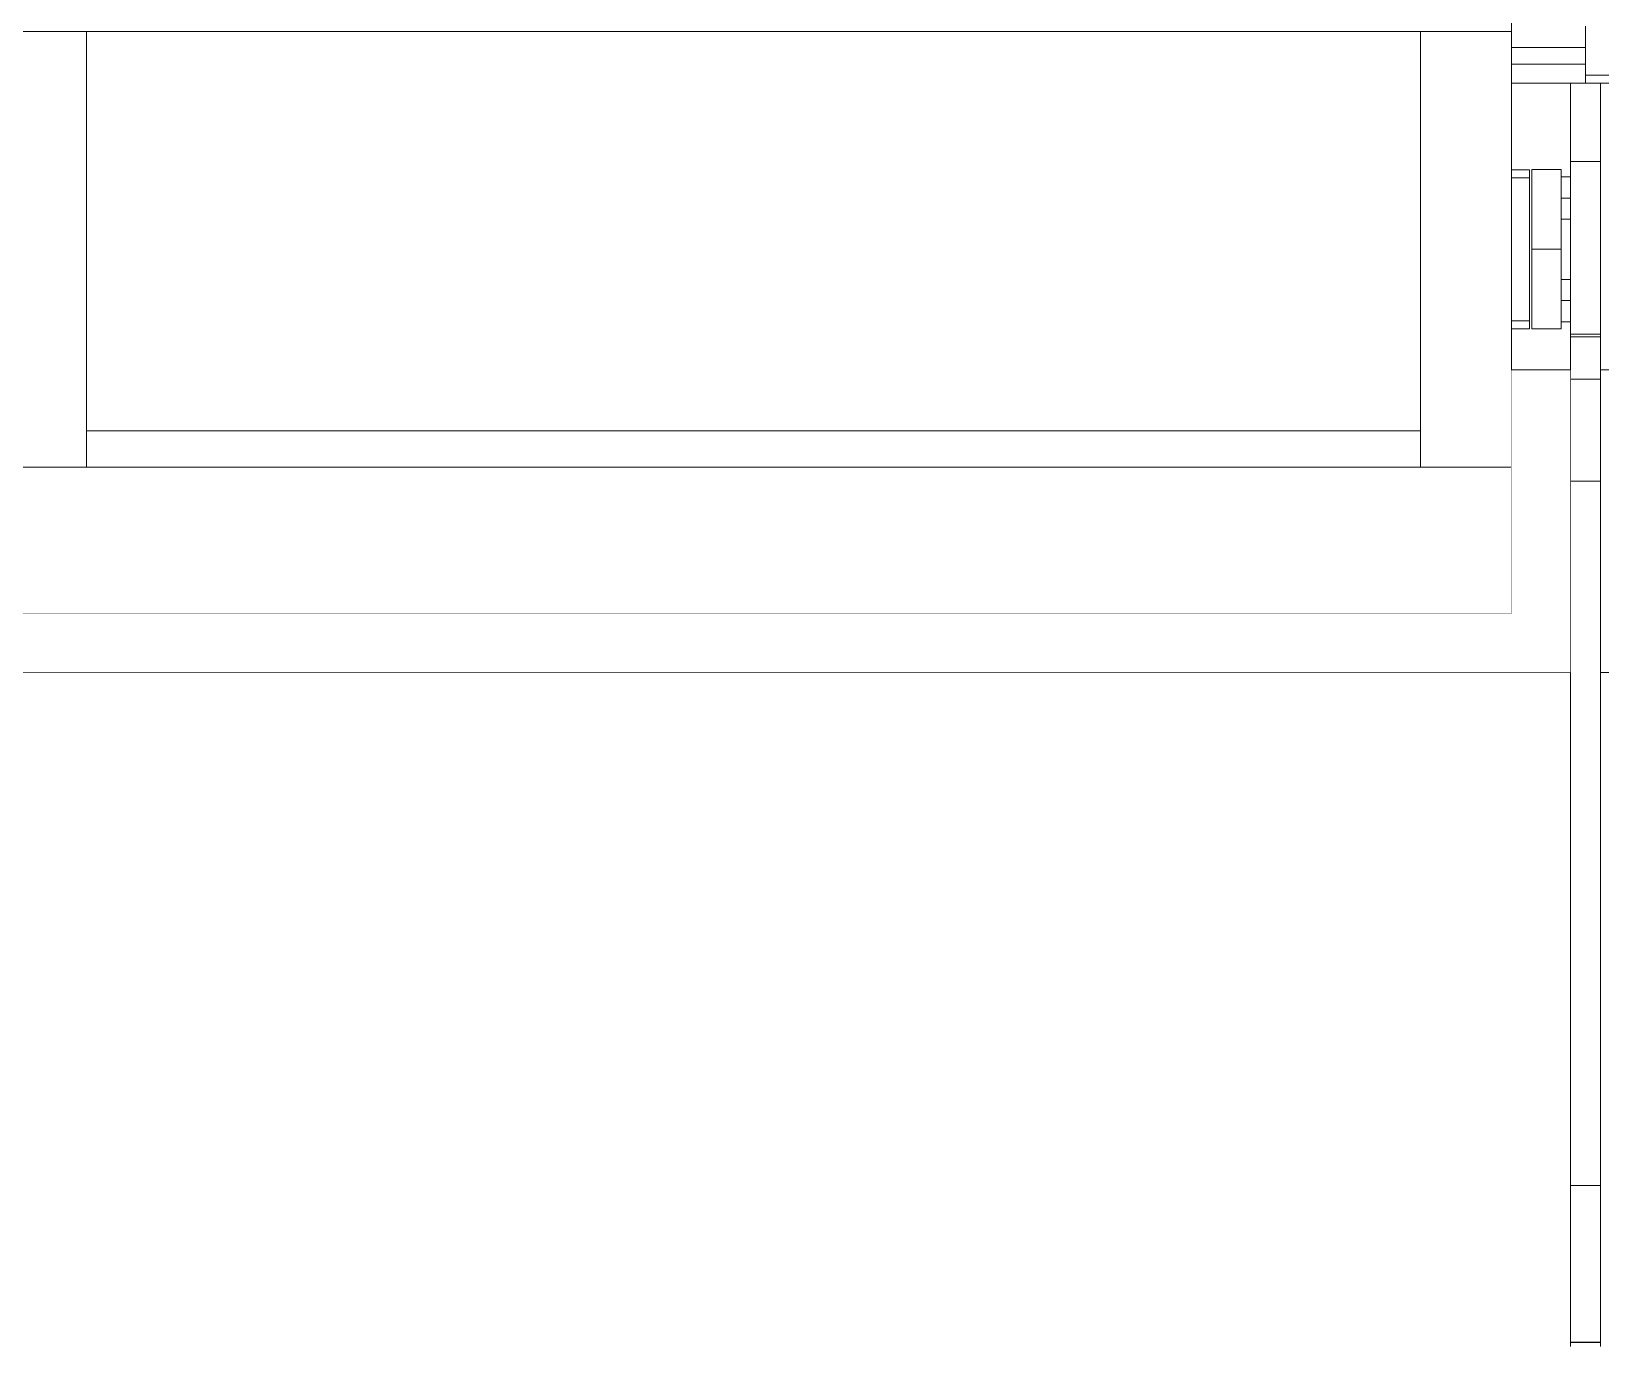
# Model space of a CAD drawing. Header units: millimetres. Extents: x -46169 to 237885, y -84465 to 18123.
# Drawn here: x 232527 to 233045, y -80937 to -80503 of the extents above; entities that cross this region are included whole.
import ezdxf

# ---------------------------------------------------------------- set-up
doc = ezdxf.new("R2010")
doc.units = ezdxf.units.MM
doc.header["$MEASUREMENT"] = 0
doc.linetypes.add('Wipeout_Contour', pattern=[1000, 0, -1000])
doc.layers.add('New_A-20-M_Floor_Slab', color=7, linetype='Continuous')
doc.layers.add('New_A-35-M_FFE_Fixed', color=7, linetype='Continuous')
for name, color, linetype, lineweight in [('New_A-20-M_Floor_Slab_Pen_No__87', 8, 'Continuous', 20), ('New_A-20-M_Floor_Slab_Pen_No__89', 8, 'Continuous', 20), ('New_A-35-M_FFE_Fixed_Pen_No__93', 8, 'Continuous', 13)]:
    doc.layers.add(name, color=color, linetype=linetype, lineweight=lineweight)

# ---------------------------------------------------------------- blocks, each defined once
blk = doc.blocks.new('Section Elem_266_4', base_point=(208268.76, -84332.61))
at = {"color": 254, "linetype": 'Wipeout_Contour', "lineweight": 0, "ltscale": 43042086.18620662}
blk.add_wipeout([(222238.62, -80784.11), (222303.32, -80784.11), (222303.32, -80953.11), (233391.17, -80953.11), (233391.17, -80952.86), (233326.46, -80952.86), (233326.46, -80783.86), (233391.17, -80783.86), (233391.17, -80715.11), (233320.44, -80715.11), (233320.44, -80952.36), (233285.44, -80952.36), (233285.44, -80942.36), (233310.44, -80942.36), (233310.44, -80715.11), (233045.44, -80715.11), (233045.44, -80952.36), (233010.44, -80952.36), (233010.44, -80942.36), (233035.44, -80942.36), (233035.44, -80715.11), (232495.44, -80715.11), (232495.44, -80942.36), (232520.94, -80942.36), (232520.94, -80952.36), (232459.94, -80952.36), (232459.94, -80942.36), (232485.44, -80942.36), (232485.44, -80715.11), (231945.44, -80715.11), (231945.44, -80942.36), (231970.44, -80942.36), (231970.44, -80952.36), (231909.94, -80952.36), (231909.94, -80942.36), (231935.44, -80942.36), (231935.44, -80715.11), (231395.44, -80715.11), (231395.44, -80942.36), (231420.44, -80942.36), (231420.44, -80952.36), (231359.94, -80952.36), (231359.94, -80942.36), (231385.44, -80942.36), (231385.44, -80715.11), (230845.44, -80715.11), (230845.44, -80942.36), (230870.44, -80942.36), (230870.44, -80952.36), (230809.94, -80952.36), (230809.94, -80942.36), (230835.44, -80942.36), (230835.44, -80715.11), (230295.44, -80715.11), (230295.44, -80942.36), (230320.44, -80942.36), (230320.44, -80952.36), (230259.94, -80952.36), (230259.94, -80942.36), (230285.44, -80942.36), (230285.44, -80715.11), (229745.44, -80715.11), (229745.44, -80942.36), (229770.44, -80942.36), (229770.44, -80952.36), (229710.44, -80952.36), (229710.44, -80942.36), (229735.44, -80942.36), (229735.44, -80715.11), (229195.44, -80715.11), (229195.44, -80942.36), (229220.94, -80942.36), (229220.94, -80952.36), (229159.94, -80952.36), (229159.94, -80942.36), (229185.44, -80942.36), (229185.44, -80715.11), (228645.44, -80715.11), (228645.44, -80942.36), (228670.44, -80942.36), (228670.44, -80952.36), (228610.44, -80952.36), (228610.44, -80942.36), (228635.44, -80942.36), (228635.44, -80715.11), (228095.44, -80715.11), (228095.44, -80942.36), (228120.94, -80942.36), (228120.94, -80952.36), (228059.94, -80952.36), (228059.94, -80942.36), (228085.44, -80942.36), (228085.44, -80715.11), (227545.44, -80715.11), (227545.44, -80942.36), (227570.44, -80942.36), (227570.44, -80952.36), (227510.44, -80952.36), (227510.44, -80942.36), (227535.44, -80942.36), (227535.44, -80715.11), (226995.44, -80715.11), (226995.44, -80942.36), (227020.94, -80942.36), (227020.94, -80952.36), (226959.94, -80952.36), (226959.94, -80942.36), (226985.44, -80942.36), (226985.44, -80715.11), (226445.44, -80715.11), (226445.44, -80942.36), (226470.44, -80942.36), (226470.44, -80952.36), (226409.94, -80952.36), (226409.94, -80942.36), (226435.44, -80942.36), (226435.44, -80715.11), (225895.44, -80715.11), (225895.44, -80942.36), (225920.44, -80942.36), (225920.44, -80952.36), (225860.44, -80952.36), (225860.44, -80942.36), (225885.44, -80942.36), (225885.44, -80715.11), (225345.44, -80715.11), (225345.44, -80942.36), (225370.94, -80942.36), (225370.94, -80952.36), (225309.94, -80952.36), (225309.94, -80942.36), (225335.44, -80942.36), (225335.44, -80715.11), (224795.44, -80715.11), (224795.44, -80942.36), (224820.44, -80942.36), (224820.44, -80952.36), (224760.44, -80952.36), (224760.44, -80942.36), (224785.44, -80942.36), (224785.44, -80715.11), (224245.44, -80715.11), (224245.44, -80942.36), (224270.94, -80942.36), (224270.94, -80952.36), (224209.94, -80952.36), (224209.94, -80942.36), (224235.44, -80942.36), (224235.44, -80715.11), (223695.44, -80715.11), (223695.44, -80942.36), (223720.44, -80942.36), (223720.44, -80952.36), (223660.44, -80952.36), (223660.44, -80942.36), (223685.44, -80942.36), (223685.44, -80715.11), (223145.44, -80715.11), (223145.44, -80942.36), (223170.94, -80942.36), (223170.94, -80952.36), (223109.94, -80952.36), (223109.94, -80942.36), (223135.44, -80942.36), (223135.44, -80715.11), (222595.44, -80715.11), (222595.44, -80942.36), (222620.44, -80942.36), (222620.44, -80952.36), (222585.44, -80952.36), (222585.44, -80715.11), (222320.44, -80715.11), (222320.44, -80942.36), (222345.44, -80942.36), (222345.44, -80952.36), (222310.44, -80952.36), (222310.44, -80715.11), (222238.62, -80715.11)], dxfattribs=at).dxf.layer = 'New_A-20-M_Floor_Slab'
at = {"layer": 'New_A-20-M_Floor_Slab_Pen_No__87', "linetype": 'Continuous'}
for p, q in [((233035.44, -80715.11), (232495.44, -80715.11)), ((233310.44, -80715.11), (233045.44, -80715.11))]:
    blk.add_line(p, q, dxfattribs=at)
blk = doc.blocks.new('Section Elem_269_4', base_point=(208268.76, -84332.61))
at = {"color": 254, "linetype": 'Wipeout_Contour', "lineweight": 0, "ltscale": 3945011.989994606}
blk.add_wipeout([(233015.94, -80615.11), (233035.44, -80615.11), (233035.44, -80599.29), (233032.44, -80599.29), (233032.44, -80601.65), (233022.75, -80601.65), (233022.75, -80549.01), (233032.44, -80549.01), (233032.44, -80551.38), (233035.44, -80551.38), (233035.44, -80520.4), (233015.94, -80520.4), (233015.94, -80549.04), (233021.94, -80549.04), (233021.94, -80601.62), (233015.94, -80601.62)], dxfattribs=at).dxf.layer = 'New_A-20-M_Floor_Slab'
at = {"color": 254, "linetype": 'Wipeout_Contour', "lineweight": 0, "ltscale": 1974143.666496075}
blk.add_wipeout([(233310.44, -80520.48), (233045.44, -80520.48), (233045.44, -80615.11), (233310.44, -80615.11), (233310.44, -80614.86), (233285.44, -80614.86), (233285.44, -80604.86), (233310.44, -80604.86)], dxfattribs=at).dxf.layer = 'New_A-20-M_Floor_Slab'
at = {"color": 254, "linetype": 'Wipeout_Contour', "lineweight": 0, "ltscale": 986283.521984}
blk.add_wipeout([(233035.44, -80565.38), (233032.44, -80565.38), (233032.44, -80585.29), (233035.44, -80585.29)], dxfattribs=at).dxf.layer = 'New_A-20-M_Floor_Slab'
blk = doc.blocks.new('Section Elem_273_4', base_point=(208268.76, -84332.61))
at = {"color": 254, "linetype": 'Wipeout_Contour', "lineweight": 0, "ltscale": 984378.459856}
blk.add_wipeout([(232514.94, -80503.33), (232514.94, -80647.33), (232544.94, -80647.33), (232544.94, -80503.33)], dxfattribs=at).dxf.layer = 'New_A-35-M_FFE_Fixed'
at = {"color": 254, "linetype": 'Wipeout_Contour', "lineweight": 0, "ltscale": 986239.830508}
blk.add_wipeout([(233035.44, -80525.7), (233045.44, -80525.7), (233045.44, -80520.48), (233035.44, -80520.48)], dxfattribs=at).dxf.layer = 'New_A-35-M_FFE_Fixed'
at = {"color": 254, "linetype": 'Wipeout_Contour', "lineweight": 0, "ltscale": 986194.540145}
blk.add_wipeout([(233015.94, -80551.72), (233021.94, -80551.72), (233021.94, -80549.56), (233015.94, -80549.56)], dxfattribs=at).dxf.layer = 'New_A-35-M_FFE_Fixed'
at = {"color": 254, "linetype": 'Wipeout_Contour', "lineweight": 0, "ltscale": 986260.848136}
blk.add_wipeout([(233021.94, -80601.11), (233015.94, -80601.11), (233015.94, -80601.62), (233021.94, -80601.62)], dxfattribs=at).dxf.layer = 'New_A-35-M_FFE_Fixed'
at = {"color": 254, "linetype": 'Wipeout_Contour', "lineweight": 0, "ltscale": 986356.543647}
blk.add_wipeout([(233035.44, -80611.52), (233035.44, -80613.26), (233045.44, -80613.26), (233045.44, -80611.52)], dxfattribs=at).dxf.layer = 'New_A-35-M_FFE_Fixed'
at = {"color": 254, "linetype": 'Wipeout_Contour', "lineweight": 0, "ltscale": 986363.167003}
blk.add_wipeout([(233035.44, -80618.27), (233045.44, -80618.27), (233045.44, -80616.64), (233035.44, -80616.64)], dxfattribs=at).dxf.layer = 'New_A-35-M_FFE_Fixed'
at = {"color": 254, "linetype": 'Wipeout_Contour', "lineweight": 0, "ltscale": 986397.076843}
blk.add_wipeout([(233035.44, -80646.23), (233045.44, -80646.23), (233045.44, -80640.54), (233035.44, -80640.54)], dxfattribs=at).dxf.layer = 'New_A-35-M_FFE_Fixed'
at = {"color": 254, "linetype": 'Wipeout_Contour', "lineweight": 0, "ltscale": 986560.706197}
blk.add_wipeout([(233045.44, -80884.65), (233045.44, -80651.97), (233035.44, -80651.97), (233035.44, -80884.65)], dxfattribs=at).dxf.layer = 'New_A-35-M_FFE_Fixed'
at = {"color": 254, "linetype": 'Wipeout_Contour', "lineweight": 0, "ltscale": 986733.264126}
blk.add_wipeout([(233045.44, -80904.95), (233045.44, -80895.1), (233035.44, -80895.1), (233035.44, -80904.95)], dxfattribs=at).dxf.layer = 'New_A-35-M_FFE_Fixed'
at = {"color": 254, "linetype": 'Wipeout_Contour', "lineweight": 0, "ltscale": 986781.736186}
blk.add_wipeout([(233035.44, -80937.2), (233045.44, -80937.2), (233045.44, -80936.74), (233035.44, -80936.74)], dxfattribs=at).dxf.layer = 'New_A-35-M_FFE_Fixed'
at = {"color": 254, "linetype": 'Wipeout_Contour', "lineweight": 0, "ltscale": 1477659.826961635}
blk.add_wipeout([(233015.94, -80346.96), (232514.94, -80346.96), (232514.94, -80503.33), (232544.94, -80503.33), (232985.94, -80503.33), (233015.94, -80503.33)], dxfattribs=at).dxf.layer = 'New_A-35-M_FFE_Fixed'
at = {"color": 254, "linetype": 'Wipeout_Contour', "lineweight": 0, "ltscale": 986226.91555}
blk.add_wipeout([(233040.44, -80520.4), (233035.44, -80520.4), (233035.44, -80520.48), (233040.44, -80520.48)], dxfattribs=at).dxf.layer = 'New_A-35-M_FFE_Fixed'
at = {"color": 254, "linetype": 'Wipeout_Contour', "lineweight": 0, "ltscale": 986246.45958}
blk.add_wipeout([(233035.44, -80525.7), (233035.44, -80530.63), (233045.44, -80530.63), (233045.44, -80525.7)], dxfattribs=at).dxf.layer = 'New_A-35-M_FFE_Fixed'
at = {"color": 254, "linetype": 'Wipeout_Contour', "lineweight": 0, "ltscale": 986192.792831}
blk.add_wipeout([(233015.94, -80549.56), (233021.94, -80549.56), (233021.94, -80549.04), (233015.94, -80549.04)], dxfattribs=at).dxf.layer = 'New_A-35-M_FFE_Fixed'
at = {"color": 254, "linetype": 'Wipeout_Contour', "lineweight": 0, "ltscale": 986259.099857}
blk.add_wipeout([(233021.94, -80598.94), (233015.94, -80598.94), (233015.94, -80601.11), (233021.94, -80601.11)], dxfattribs=at).dxf.layer = 'New_A-35-M_FFE_Fixed'
at = {"color": 254, "linetype": 'Wipeout_Contour', "lineweight": 0, "ltscale": 986354.248397}
blk.add_wipeout([(233045.44, -80611.52), (233045.44, -80609.75), (233035.44, -80609.75), (233035.44, -80611.52)], dxfattribs=at).dxf.layer = 'New_A-35-M_FFE_Fixed'
at = {"color": 254, "linetype": 'Wipeout_Contour', "lineweight": 0, "ltscale": 986361.002978}
blk.add_wipeout([(233035.44, -80616.64), (233045.44, -80616.64), (233045.44, -80614.96), (233035.44, -80614.96)], dxfattribs=at).dxf.layer = 'New_A-35-M_FFE_Fixed'
at = {"color": 254, "linetype": 'Wipeout_Contour', "lineweight": 0, "ltscale": 986367.915803}
blk.add_wipeout([(233045.44, -80622.37), (233045.44, -80619.81), (233035.44, -80619.81), (233035.44, -80622.37)], dxfattribs=at).dxf.layer = 'New_A-35-M_FFE_Fixed'
at = {"color": 254, "linetype": 'Wipeout_Contour', "lineweight": 0, "ltscale": 986389.813285}
blk.add_wipeout([(233035.44, -80640.54), (233045.44, -80640.54), (233045.44, -80635.12), (233035.44, -80635.12)], dxfattribs=at).dxf.layer = 'New_A-35-M_FFE_Fixed'
at = {"color": 254, "linetype": 'Wipeout_Contour', "lineweight": 0, "ltscale": 1478075.706794569}
blk.add_wipeout([(233015.94, -80647.33), (232985.94, -80647.33), (232544.94, -80647.33), (232514.94, -80647.33), (232514.94, -80695.83), (233015.94, -80695.83)], dxfattribs=at).dxf.layer = 'New_A-35-M_FFE_Fixed'
at = {"color": 254, "linetype": 'Wipeout_Contour', "lineweight": 0, "ltscale": 986404.554333}
blk.add_wipeout([(233035.44, -80651.97), (233045.44, -80651.97), (233045.44, -80646.23), (233035.44, -80646.23)], dxfattribs=at).dxf.layer = 'New_A-35-M_FFE_Fixed'
at = {"color": 254, "linetype": 'Wipeout_Contour', "lineweight": 0, "ltscale": 986719.951713}
blk.add_wipeout([(233035.44, -80884.65), (233035.44, -80895.1), (233045.44, -80895.1), (233045.44, -80884.65)], dxfattribs=at).dxf.layer = 'New_A-35-M_FFE_Fixed'
at = {"color": 254, "linetype": 'Wipeout_Contour', "lineweight": 0, "ltscale": 986745.58562}
blk.add_wipeout([(233035.44, -80913.88), (233045.44, -80913.88), (233045.44, -80904.95), (233035.44, -80904.95)], dxfattribs=at).dxf.layer = 'New_A-35-M_FFE_Fixed'
at = {"color": 254, "linetype": 'Wipeout_Contour', "lineweight": 0, "ltscale": 986781.246305}
blk.add_wipeout([(233035.44, -80936.74), (233045.44, -80936.74), (233045.44, -80936.45), (233035.44, -80936.45)], dxfattribs=at).dxf.layer = 'New_A-35-M_FFE_Fixed'
at = {"layer": 'New_A-35-M_FFE_Fixed_Pen_No__93', "linetype": 'Continuous'}
for p, q in [((233035.44, -80646.23), (233035.44, -80640.54)), ((233045.44, -80646.23), (233045.44, -80640.54)), ((233035.44, -80651.97), (233035.44, -80646.23)), ((233045.44, -80651.97), (233045.44, -80646.23)), ((233035.44, -80884.65), (233035.44, -80651.97)), ((233035.44, -80651.97), (233045.44, -80651.97)), ((233045.44, -80884.65), (233045.44, -80651.97)), ((232514.94, -80695.83), (233015.94, -80695.83)), ((233035.44, -80884.65), (233045.44, -80884.65)), ((233035.44, -80895.1), (233035.44, -80884.65)), ((233045.44, -80895.1), (233045.44, -80884.65)), ((233035.44, -80904.95), (233035.44, -80895.1)), ((233045.44, -80904.95), (233045.44, -80895.1))]:
    blk.add_line(p, q, dxfattribs=at)
at = {"color": 254, "linetype": 'Wipeout_Contour', "lineweight": 0, "ltscale": 986252.594885}
blk.add_wipeout([(233035.44, -80535.1), (233045.44, -80535.1), (233045.44, -80530.63), (233035.44, -80530.63)], dxfattribs=at).dxf.layer = 'New_A-35-M_FFE_Fixed'
at = {"color": 254, "linetype": 'Wipeout_Contour', "lineweight": 0, "ltscale": 986226.819671}
blk.add_wipeout([(233021.94, -80551.72), (233015.94, -80551.72), (233015.94, -80598.94), (233021.94, -80598.94)], dxfattribs=at).dxf.layer = 'New_A-35-M_FFE_Fixed'
at = {"color": 254, "linetype": 'Wipeout_Contour', "lineweight": 0, "ltscale": 986349.526869}
blk.add_wipeout([(233045.44, -80606.1), (233035.44, -80606.1), (233035.44, -80607.94), (233045.44, -80607.94)], dxfattribs=at).dxf.layer = 'New_A-35-M_FFE_Fixed'
at = {"color": 254, "linetype": 'Wipeout_Contour', "lineweight": 0, "ltscale": 986358.795183}
blk.add_wipeout([(233045.44, -80613.26), (233035.44, -80613.26), (233035.44, -80614.96), (233045.44, -80614.96)], dxfattribs=at).dxf.layer = 'New_A-35-M_FFE_Fixed'
at = {"color": 254, "linetype": 'Wipeout_Contour', "lineweight": 0, "ltscale": 986365.239577}
blk.add_wipeout([(233045.44, -80619.81), (233045.44, -80618.27), (233035.44, -80618.27), (233035.44, -80619.81)], dxfattribs=at).dxf.layer = 'New_A-35-M_FFE_Fixed'
at = {"color": 254, "linetype": 'Wipeout_Contour', "lineweight": 0, "ltscale": 986383.030502}
blk.add_wipeout([(233045.44, -80635.12), (233045.44, -80630.17), (233035.44, -80630.17), (233035.44, -80635.12)], dxfattribs=at).dxf.layer = 'New_A-35-M_FFE_Fixed'
at = {"color": 254, "linetype": 'Wipeout_Contour', "lineweight": 0, "ltscale": 985354.981777}
blk.add_wipeout([(232985.94, -80647.33), (232985.94, -80635.33), (232544.94, -80635.33), (232544.94, -80647.33)], dxfattribs=at).dxf.layer = 'New_A-35-M_FFE_Fixed'
at = {"color": 254, "linetype": 'Wipeout_Contour', "lineweight": 0, "ltscale": 986756.522039}
blk.add_wipeout([(233035.44, -80921.62), (233045.44, -80921.62), (233045.44, -80913.88), (233035.44, -80913.88)], dxfattribs=at).dxf.layer = 'New_A-35-M_FFE_Fixed'
at = {"color": 254, "linetype": 'Wipeout_Contour', "lineweight": 0, "ltscale": 986780.304406}
blk.add_wipeout([(233035.44, -80936.36), (233045.44, -80936.36), (233045.44, -80935.4), (233035.44, -80935.4)], dxfattribs=at).dxf.layer = 'New_A-35-M_FFE_Fixed'
at = {"layer": 'New_A-35-M_FFE_Fixed_Pen_No__93', "linetype": 'Continuous'}
for p, q in [((233035.44, -80530.63), (233035.44, -80525.7)), ((233045.44, -80530.63), (233045.44, -80525.7)), ((233035.44, -80614.96), (233035.44, -80613.26)), ((233045.44, -80614.96), (233045.44, -80613.26)), ((233035.44, -80616.64), (233035.44, -80614.96)), ((233035.44, -80618.27), (233035.44, -80616.64)), ((233035.44, -80618.27), (233045.44, -80618.27)), ((233045.44, -80616.64), (233045.44, -80614.96)), ((233045.44, -80618.27), (233045.44, -80616.64)), ((233035.44, -80640.54), (233035.44, -80635.12)), ((233045.44, -80640.54), (233045.44, -80635.12)), ((232544.94, -80647.33), (232514.94, -80647.33)), ((233035.44, -80913.88), (233035.44, -80904.95)), ((233045.44, -80913.88), (233045.44, -80904.95))]:
    blk.add_line(p, q, dxfattribs=at)
at = {"color": 254, "linetype": 'Wipeout_Contour', "lineweight": 0, "ltscale": 985260.771226}
blk.add_wipeout([(232985.94, -80635.33), (232985.94, -80503.33), (232544.94, -80503.33), (232544.94, -80635.33)], dxfattribs=at).dxf.layer = 'New_A-35-M_FFE_Fixed'
at = {"color": 254, "linetype": 'Wipeout_Contour', "lineweight": 0, "ltscale": 986258.040251}
blk.add_wipeout([(233035.44, -80535.1), (233035.44, -80538.96), (233045.44, -80538.96), (233045.44, -80535.1)], dxfattribs=at).dxf.layer = 'New_A-35-M_FFE_Fixed'
at = {"color": 254, "linetype": 'Wipeout_Contour', "lineweight": 0, "ltscale": 986226.45065}
blk.add_wipeout([(233022.75, -80551.02), (233032.44, -80551.02), (233032.44, -80549.01), (233022.75, -80549.01)], dxfattribs=at).dxf.layer = 'New_A-35-M_FFE_Fixed'
at = {"color": 254, "linetype": 'Wipeout_Contour', "lineweight": 0, "ltscale": 986252.958161}
blk.add_wipeout([(233032.44, -80565.26), (233022.75, -80565.26), (233022.75, -80575.33), (233032.44, -80575.33)], dxfattribs=at).dxf.layer = 'New_A-35-M_FFE_Fixed'
at = {"color": 254, "linetype": 'Wipeout_Contour', "lineweight": 0, "ltscale": 986292.640132}
blk.add_wipeout([(233032.44, -80599.65), (233022.75, -80599.65), (233022.75, -80601.65), (233032.44, -80601.65)], dxfattribs=at).dxf.layer = 'New_A-35-M_FFE_Fixed'
at = {"color": 254, "linetype": 'Wipeout_Contour', "lineweight": 0, "ltscale": 986345.281647}
blk.add_wipeout([(233035.44, -80604.23), (233045.44, -80604.23), (233045.44, -80603.32), (233035.44, -80603.32)], dxfattribs=at).dxf.layer = 'New_A-35-M_FFE_Fixed'
at = {"color": 254, "linetype": 'Wipeout_Contour', "lineweight": 0, "ltscale": 986351.909462}
blk.add_wipeout([(233045.44, -80609.75), (233045.44, -80607.94), (233035.44, -80607.94), (233035.44, -80609.75)], dxfattribs=at).dxf.layer = 'New_A-35-M_FFE_Fixed'
at = {"color": 254, "linetype": 'Wipeout_Contour', "lineweight": 0, "ltscale": 986376.977632}
blk.add_wipeout([(233035.44, -80630.17), (233045.44, -80630.17), (233045.44, -80625.86), (233035.44, -80625.86)], dxfattribs=at).dxf.layer = 'New_A-35-M_FFE_Fixed'
at = {"color": 254, "linetype": 'Wipeout_Contour', "lineweight": 0, "ltscale": 986765.723437}
blk.add_wipeout([(233035.44, -80927.91), (233045.44, -80927.91), (233045.44, -80921.62), (233035.44, -80921.62)], dxfattribs=at).dxf.layer = 'New_A-35-M_FFE_Fixed'
at = {"color": 254, "linetype": 'Wipeout_Contour', "lineweight": 0, "ltscale": 986780.996566}
blk.add_wipeout([(233035.44, -80936.45), (233045.44, -80936.45), (233045.44, -80936.36), (233035.44, -80936.36)], dxfattribs=at).dxf.layer = 'New_A-35-M_FFE_Fixed'
at = {"layer": 'New_A-35-M_FFE_Fixed_Pen_No__93', "linetype": 'Continuous'}
for p, q in [((232544.94, -80503.33), (232514.94, -80503.33)), ((232544.94, -80647.33), (232544.94, -80503.33)), ((233035.44, -80535.1), (233035.44, -80530.63)), ((233045.44, -80535.1), (233045.44, -80530.63)), ((233035.44, -80611.52), (233035.44, -80609.75)), ((233035.44, -80613.26), (233035.44, -80611.52)), ((233045.44, -80611.52), (233045.44, -80609.75)), ((233045.44, -80613.26), (233045.44, -80611.52)), ((233035.44, -80635.12), (233035.44, -80630.17)), ((233045.44, -80635.12), (233045.44, -80630.17)), ((233035.44, -80921.62), (233035.44, -80913.88)), ((233045.44, -80921.62), (233045.44, -80913.88))]:
    blk.add_line(p, q, dxfattribs=at)
at = {"color": 254, "linetype": 'Wipeout_Contour', "lineweight": 0, "ltscale": 986158.807139}
blk.add_wipeout([(233015.94, -80503.33), (232985.94, -80503.33), (232985.94, -80647.33), (233015.94, -80647.33)], dxfattribs=at).dxf.layer = 'New_A-35-M_FFE_Fixed'
at = {"color": 254, "linetype": 'Wipeout_Contour', "lineweight": 0, "ltscale": 986262.621539}
blk.add_wipeout([(233045.44, -80538.96), (233035.44, -80538.96), (233035.44, -80542.11), (233045.44, -80542.11)], dxfattribs=at).dxf.layer = 'New_A-35-M_FFE_Fixed'
at = {"color": 254, "linetype": 'Wipeout_Contour', "lineweight": 0, "ltscale": 986231.487773}
blk.add_wipeout([(233032.44, -80551.02), (233022.75, -80551.02), (233022.75, -80556.72), (233032.44, -80556.72)], dxfattribs=at).dxf.layer = 'New_A-35-M_FFE_Fixed'
at = {"color": 254, "linetype": 'Wipeout_Contour', "lineweight": 0, "ltscale": 986287.600506}
blk.add_wipeout([(233032.44, -80593.94), (233022.75, -80593.94), (233022.75, -80599.65), (233032.44, -80599.65)], dxfattribs=at).dxf.layer = 'New_A-35-M_FFE_Fixed'
at = {"color": 254, "linetype": 'Wipeout_Contour', "lineweight": 0, "ltscale": 986341.771378}
blk.add_wipeout([(233035.44, -80598.86), (233035.44, -80603.32), (233045.44, -80603.32), (233045.44, -80598.86)], dxfattribs=at).dxf.layer = 'New_A-35-M_FFE_Fixed'
at = {"color": 254, "linetype": 'Wipeout_Contour', "lineweight": 0, "ltscale": 986371.876967}
blk.add_wipeout([(233045.44, -80625.86), (233045.44, -80622.37), (233035.44, -80622.37), (233035.44, -80625.86)], dxfattribs=at).dxf.layer = 'New_A-35-M_FFE_Fixed'
at = {"color": 254, "linetype": 'Wipeout_Contour', "lineweight": 0, "ltscale": 986772.895309}
blk.add_wipeout([(233035.44, -80927.91), (233035.44, -80932.55), (233045.44, -80932.55), (233045.44, -80927.91)], dxfattribs=at).dxf.layer = 'New_A-35-M_FFE_Fixed'
at = {"layer": 'New_A-35-M_FFE_Fixed_Pen_No__93', "linetype": 'Continuous'}
for p, q in [((232544.94, -80503.33), (232985.94, -80503.33)), ((232985.94, -80647.33), (232985.94, -80503.33)), ((233035.44, -80538.96), (233035.44, -80535.1)), ((233045.44, -80538.96), (233045.44, -80535.1)), ((233015.94, -80549.04), (233021.94, -80549.04)), ((233021.94, -80549.56), (233021.94, -80549.04)), ((233021.94, -80551.72), (233021.94, -80549.56)), ((233022.75, -80551.02), (233022.75, -80549.01)), ((233015.94, -80551.72), (233021.94, -80551.72)), ((233015.94, -80598.94), (233021.94, -80598.94)), ((233015.94, -80601.62), (233021.94, -80601.62)), ((233021.94, -80601.11), (233021.94, -80598.94)), ((233021.94, -80601.62), (233021.94, -80601.11)), ((233022.75, -80601.65), (233022.75, -80599.65)), ((233035.44, -80619.81), (233035.44, -80618.27)), ((233045.44, -80619.81), (233045.44, -80618.27)), ((233035.44, -80622.37), (233035.44, -80619.81)), ((233035.44, -80625.86), (233035.44, -80622.37)), ((233045.44, -80622.37), (233045.44, -80619.81)), ((233045.44, -80625.86), (233045.44, -80622.37)), ((233035.44, -80630.17), (233035.44, -80625.86)), ((233045.44, -80630.17), (233045.44, -80625.86)), ((232544.94, -80635.33), (232985.94, -80635.33)), ((232544.94, -80647.33), (232985.94, -80647.33)), ((232985.94, -80647.33), (233015.94, -80647.33)), ((233015.94, -80695.83), (233015.94, -80647.33)), ((233035.44, -80927.91), (233035.44, -80921.62)), ((233045.44, -80927.91), (233045.44, -80921.62))]:
    blk.add_line(p, q, dxfattribs=at)
at = {"color": 254, "linetype": 'Wipeout_Contour', "lineweight": 0, "ltscale": 986185.939151}
blk.add_wipeout([(233040.44, -80514.18), (233015.94, -80514.18), (233015.94, -80520.4), (233040.44, -80520.4)], dxfattribs=at).dxf.layer = 'New_A-35-M_FFE_Fixed'
at = {"color": 254, "linetype": 'Wipeout_Contour', "lineweight": 0, "ltscale": 986266.192224}
blk.add_wipeout([(233035.44, -80542.11), (233035.44, -80544.43), (233045.44, -80544.43), (233045.44, -80542.11)], dxfattribs=at).dxf.layer = 'New_A-35-M_FFE_Fixed'
at = {"color": 254, "linetype": 'Wipeout_Contour', "lineweight": 0, "ltscale": 986240.795703}
blk.add_wipeout([(233022.75, -80556.72), (233022.75, -80565.26), (233032.44, -80565.26), (233032.44, -80556.72)], dxfattribs=at).dxf.layer = 'New_A-35-M_FFE_Fixed'
at = {"color": 254, "linetype": 'Wipeout_Contour', "lineweight": 0, "ltscale": 986278.289032}
blk.add_wipeout([(233022.75, -80585.4), (233022.75, -80593.94), (233032.44, -80593.94), (233032.44, -80585.4)], dxfattribs=at).dxf.layer = 'New_A-35-M_FFE_Fixed'
at = {"color": 254, "linetype": 'Wipeout_Contour', "lineweight": 0, "ltscale": 986333.972907}
blk.add_wipeout([(233035.44, -80591.39), (233035.44, -80598.86), (233045.44, -80598.86), (233045.44, -80591.39)], dxfattribs=at).dxf.layer = 'New_A-35-M_FFE_Fixed'
at = {"color": 254, "linetype": 'Wipeout_Contour', "lineweight": 0, "ltscale": 986347.100649}
blk.add_wipeout([(233045.44, -80604.23), (233035.44, -80604.23), (233035.44, -80606.1), (233045.44, -80606.1)], dxfattribs=at).dxf.layer = 'New_A-35-M_FFE_Fixed'
at = {"color": 254, "linetype": 'Wipeout_Contour', "lineweight": 0, "ltscale": 986777.808063}
blk.add_wipeout([(233035.44, -80932.55), (233035.44, -80935.4), (233045.44, -80935.4), (233045.44, -80932.55)], dxfattribs=at).dxf.layer = 'New_A-35-M_FFE_Fixed'
at = {"layer": 'New_A-35-M_FFE_Fixed_Pen_No__93', "linetype": 'Continuous'}
for p, q in [((233035.44, -80520.48), (233035.44, -80520.4)), ((233035.44, -80525.7), (233035.44, -80520.48)), ((233022.75, -80556.72), (233022.75, -80551.02)), ((233022.75, -80565.26), (233022.75, -80556.72)), ((233022.75, -80599.65), (233022.75, -80593.94)), ((233035.44, -80604.23), (233035.44, -80603.32)), ((233035.44, -80603.32), (233045.44, -80603.32)), ((233045.44, -80603.32), (233045.44, -80598.86)), ((233045.44, -80604.23), (233045.44, -80603.32)), ((233035.44, -80604.23), (233045.44, -80604.23)), ((233035.44, -80606.1), (233035.44, -80604.23)), ((233035.44, -80607.94), (233035.44, -80606.1)), ((233035.44, -80609.75), (233035.44, -80607.94)), ((233045.44, -80606.1), (233045.44, -80604.23)), ((233045.44, -80607.94), (233045.44, -80606.1)), ((233045.44, -80609.75), (233045.44, -80607.94)), ((233035.44, -80932.55), (233035.44, -80927.91)), ((233045.44, -80932.55), (233045.44, -80927.91)), ((233035.44, -80935.4), (233035.44, -80932.55)), ((233035.44, -80936.36), (233035.44, -80935.4)), ((233045.44, -80935.4), (233045.44, -80932.55)), ((233045.44, -80936.36), (233045.44, -80935.4)), ((233035.44, -80936.45), (233035.44, -80936.36)), ((233035.44, -80936.36), (233045.44, -80936.36)), ((233035.44, -80936.74), (233035.44, -80936.45)), ((233035.44, -80937.2), (233035.44, -80936.74)), ((233035.44, -80937.82), (233035.44, -80937.2)), ((233045.44, -80936.45), (233045.44, -80936.36)), ((233045.44, -80936.74), (233045.44, -80936.45)), ((233045.44, -80937.2), (233045.44, -80936.74)), ((233045.44, -80937.82), (233045.44, -80937.2))]:
    blk.add_line(p, q, dxfattribs=at)
at = {"color": 254, "linetype": 'Wipeout_Contour', "lineweight": 0, "ltscale": 986181.726982}
blk.add_wipeout([(233015.94, -80514.18), (233040.44, -80514.18), (233040.44, -80513.95), (233015.94, -80513.95)], dxfattribs=at).dxf.layer = 'New_A-35-M_FFE_Fixed'
at = {"color": 254, "linetype": 'Wipeout_Contour', "lineweight": 0, "ltscale": 986763.960282}
blk.add_wipeout([(233040.44, -80517.74), (233040.44, -80520.48), (233320.44, -80520.48), (233320.44, -80517.74)], dxfattribs=at).dxf.layer = 'New_A-35-M_FFE_Fixed'
at = {"color": 254, "linetype": 'Wipeout_Contour', "lineweight": 0, "ltscale": 986268.638093}
blk.add_wipeout([(233035.44, -80545.85), (233045.44, -80545.85), (233045.44, -80544.43), (233035.44, -80544.43)], dxfattribs=at).dxf.layer = 'New_A-35-M_FFE_Fixed'
at = {"color": 254, "linetype": 'Wipeout_Contour', "lineweight": 0, "ltscale": 986266.124067}
blk.add_wipeout([(233032.44, -80575.33), (233022.75, -80575.33), (233022.75, -80585.4), (233032.44, -80585.4)], dxfattribs=at).dxf.layer = 'New_A-35-M_FFE_Fixed'
at = {"color": 254, "linetype": 'Wipeout_Contour', "lineweight": 0, "ltscale": 986314.490437}
blk.add_wipeout([(233032.44, -80598.75), (233032.44, -80599.29), (233035.44, -80599.29), (233035.44, -80598.75)], dxfattribs=at).dxf.layer = 'New_A-35-M_FFE_Fixed'
at = {"layer": 'New_A-35-M_FFE_Fixed_Pen_No__93', "linetype": 'Continuous'}
for p, q in [((233015.94, -80520.4), (233040.44, -80520.4)), ((233040.44, -80520.48), (233040.44, -80520.4)), ((233035.44, -80520.48), (233045.44, -80520.48)), ((233045.44, -80525.7), (233045.44, -80520.48)), ((233045.44, -80520.48), (233320.44, -80520.48)), ((233035.44, -80542.11), (233035.44, -80538.96)), ((233045.44, -80542.11), (233045.44, -80538.96)), ((233021.94, -80598.94), (233021.94, -80551.72)), ((233022.75, -80575.33), (233022.75, -80565.26)), ((233022.75, -80575.33), (233032.44, -80575.33)), ((233022.75, -80585.4), (233022.75, -80575.33)), ((233022.75, -80593.94), (233022.75, -80585.4)), ((233022.75, -80601.65), (233032.44, -80601.65))]:
    blk.add_line(p, q, dxfattribs=at)
at = {"color": 254, "linetype": 'Wipeout_Contour', "lineweight": 0, "ltscale": 986177.715172}
blk.add_wipeout([(233015.94, -80511.45), (233040.44, -80511.45), (233040.44, -80510.54), (233015.94, -80510.54)], dxfattribs=at).dxf.layer = 'New_A-35-M_FFE_Fixed'
at = {"color": 254, "linetype": 'Wipeout_Contour', "lineweight": 0, "ltscale": 986269.880905}
blk.add_wipeout([(233035.44, -80545.85), (233035.44, -80546.33), (233045.44, -80546.33), (233045.44, -80545.85)], dxfattribs=at).dxf.layer = 'New_A-35-M_FFE_Fixed'
at = {"color": 254, "linetype": 'Wipeout_Contour', "lineweight": 0, "ltscale": 1232700.780074326}
blk.add_wipeout([(233015.94, -80508.61), (233040.44, -80508.61), (233040.44, -80501.63), (233015.94, -80501.63), (233015.94, -80503.33)], dxfattribs=at).dxf.layer = 'New_A-35-M_FFE_Fixed'
at = {"color": 254, "linetype": 'Wipeout_Contour', "lineweight": 0, "ltscale": 986180.679602}
blk.add_wipeout([(233015.94, -80513.55), (233040.44, -80513.55), (233040.44, -80512.98), (233015.94, -80512.98)], dxfattribs=at).dxf.layer = 'New_A-35-M_FFE_Fixed'
at = {"color": 254, "linetype": 'Wipeout_Contour', "lineweight": 0, "ltscale": 986276.099587}
blk.add_wipeout([(233035.44, -80553.51), (233045.44, -80553.51), (233045.44, -80548.19), (233035.44, -80548.19)], dxfattribs=at).dxf.layer = 'New_A-35-M_FFE_Fixed'
at = {"layer": 'New_A-35-M_FFE_Fixed_Pen_No__93', "linetype": 'Continuous'}
for p, q in [((233015.94, -80503.33), (233015.94, -80346.96)), ((232985.94, -80503.33), (233015.94, -80503.33))]:
    blk.add_line(p, q, dxfattribs=at)
at = {"color": 254, "linetype": 'Wipeout_Contour', "lineweight": 0, "ltscale": 986179.846078}
blk.add_wipeout([(233015.94, -80512.98), (233040.44, -80512.98), (233040.44, -80512.27), (233015.94, -80512.27)], dxfattribs=at).dxf.layer = 'New_A-35-M_FFE_Fixed'
at = {"color": 254, "linetype": 'Wipeout_Contour', "lineweight": 0, "ltscale": 986271.406184}
blk.add_wipeout([(233035.44, -80548.19), (233045.44, -80548.19), (233045.44, -80546.33), (233035.44, -80546.33)], dxfattribs=at).dxf.layer = 'New_A-35-M_FFE_Fixed'
at = {"color": 254, "linetype": 'Wipeout_Contour', "lineweight": 0, "ltscale": 986284.886381}
blk.add_wipeout([(233035.44, -80553.51), (233035.44, -80561.63), (233045.44, -80561.63), (233045.44, -80553.51)], dxfattribs=at).dxf.layer = 'New_A-35-M_FFE_Fixed'
at = {"layer": 'New_A-35-M_FFE_Fixed_Pen_No__93', "linetype": 'Continuous'}
for p, q in [((233035.44, -80544.43), (233035.44, -80542.11)), ((233035.44, -80545.85), (233035.44, -80544.43)), ((233035.44, -80546.33), (233035.44, -80545.85)), ((233035.44, -80548.19), (233035.44, -80546.33)), ((233035.44, -80546.33), (233045.44, -80546.33)), ((233045.44, -80544.43), (233045.44, -80542.11)), ((233045.44, -80545.85), (233045.44, -80544.43)), ((233045.44, -80546.33), (233045.44, -80545.85)), ((233045.44, -80548.19), (233045.44, -80546.33)), ((233045.44, -80553.51), (233045.44, -80548.19))]:
    blk.add_line(p, q, dxfattribs=at)
at = {"color": 254, "linetype": 'Wipeout_Contour', "lineweight": 0, "ltscale": 986178.845374}
blk.add_wipeout([(233015.94, -80512.27), (233040.44, -80512.27), (233040.44, -80511.45), (233015.94, -80511.45)], dxfattribs=at).dxf.layer = 'New_A-35-M_FFE_Fixed'
at = {"color": 254, "linetype": 'Wipeout_Contour', "lineweight": 0, "ltscale": 986252.560331}
blk.add_wipeout([(233032.44, -80551.38), (233032.44, -80551.91), (233035.44, -80551.91), (233035.44, -80551.38)], dxfattribs=at).dxf.layer = 'New_A-35-M_FFE_Fixed'
at = {"color": 254, "linetype": 'Wipeout_Contour', "lineweight": 0, "ltscale": 986296.643079}
blk.add_wipeout([(233035.44, -80571.51), (233045.44, -80571.51), (233045.44, -80561.63), (233035.44, -80561.63)], dxfattribs=at).dxf.layer = 'New_A-35-M_FFE_Fixed'
at = {"layer": 'New_A-35-M_FFE_Fixed_Pen_No__93', "linetype": 'Continuous'}
for p, q in [((233022.75, -80549.01), (233032.44, -80549.01)), ((233045.44, -80561.63), (233045.44, -80553.51))]:
    blk.add_line(p, q, dxfattribs=at)
at = {"color": 254, "linetype": 'Wipeout_Contour', "lineweight": 0, "ltscale": 986175.239826}
blk.add_wipeout([(233015.94, -80509.58), (233040.44, -80509.58), (233040.44, -80508.61), (233015.94, -80508.61)], dxfattribs=at).dxf.layer = 'New_A-35-M_FFE_Fixed'
at = {"color": 254, "linetype": 'Wipeout_Contour', "lineweight": 0, "ltscale": 986181.314542}
blk.add_wipeout([(233015.94, -80513.95), (233040.44, -80513.95), (233040.44, -80513.55), (233015.94, -80513.55)], dxfattribs=at).dxf.layer = 'New_A-35-M_FFE_Fixed'
at = {"color": 254, "linetype": 'Wipeout_Contour', "lineweight": 0, "ltscale": 986253.899969}
blk.add_wipeout([(233032.44, -80553.43), (233035.44, -80553.43), (233035.44, -80551.91), (233032.44, -80551.91)], dxfattribs=at).dxf.layer = 'New_A-35-M_FFE_Fixed'
at = {"color": 254, "linetype": 'Wipeout_Contour', "lineweight": 0, "ltscale": 1232829.361017406}
blk.add_wipeout([(233032.44, -80561.05), (233035.44, -80561.05), (233035.44, -80558.66), (233035.44, -80558.38), (233032.44, -80558.38)], dxfattribs=at).dxf.layer = 'New_A-35-M_FFE_Fixed'
at = {"color": 254, "linetype": 'Wipeout_Contour', "lineweight": 0, "ltscale": 986270.160406}
blk.add_wipeout([(233032.44, -80564.84), (233032.44, -80565.38), (233035.44, -80565.38), (233035.44, -80564.84)], dxfattribs=at).dxf.layer = 'New_A-35-M_FFE_Fixed'
at = {"color": 254, "linetype": 'Wipeout_Contour', "lineweight": 0, "ltscale": 986309.866091}
blk.add_wipeout([(233035.44, -80581.87), (233045.44, -80581.87), (233045.44, -80571.51), (233035.44, -80571.51)], dxfattribs=at).dxf.layer = 'New_A-35-M_FFE_Fixed'
at = {"layer": 'New_A-35-M_FFE_Fixed_Pen_No__93', "linetype": 'Continuous'}
blk.add_line((233045.44, -80571.51), (233045.44, -80561.63), dxfattribs=at)
at = {"color": 254, "linetype": 'Wipeout_Contour', "lineweight": 0, "ltscale": 986176.49804}
blk.add_wipeout([(233015.94, -80510.54), (233040.44, -80510.54), (233040.44, -80509.58), (233015.94, -80509.58)], dxfattribs=at).dxf.layer = 'New_A-35-M_FFE_Fixed'
at = {"color": 254, "linetype": 'Wipeout_Contour', "lineweight": 0, "ltscale": 1232820.921774593}
blk.add_wipeout([(233032.44, -80555.7), (233035.44, -80555.7), (233035.44, -80553.51), (233035.44, -80553.43), (233032.44, -80553.43)], dxfattribs=at).dxf.layer = 'New_A-35-M_FFE_Fixed'
at = {"color": 254, "linetype": 'Wipeout_Contour', "lineweight": 0, "ltscale": 986268.820593}
blk.add_wipeout([(233032.44, -80563.33), (233032.44, -80564.84), (233035.44, -80564.84), (233035.44, -80563.33)], dxfattribs=at).dxf.layer = 'New_A-35-M_FFE_Fixed'
at = {"color": 254, "linetype": 'Wipeout_Contour', "lineweight": 0, "ltscale": 986322.863803}
blk.add_wipeout([(233045.44, -80591.39), (233045.44, -80581.87), (233035.44, -80581.87), (233035.44, -80591.39)], dxfattribs=at).dxf.layer = 'New_A-35-M_FFE_Fixed'
at = {"layer": 'New_A-35-M_FFE_Fixed_Pen_No__93', "linetype": 'Continuous'}
for p, q in [((233015.94, -80647.33), (233015.94, -80503.33)), ((233032.44, -80551.02), (233032.44, -80549.01)), ((233032.44, -80551.38), (233035.44, -80551.38)), ((233035.44, -80581.87), (233035.44, -80571.51)), ((233045.44, -80581.87), (233045.44, -80571.51)), ((233045.44, -80591.39), (233045.44, -80581.87)), ((233045.44, -80598.86), (233045.44, -80591.39))]:
    blk.add_line(p, q, dxfattribs=at)
at = {"color": 254, "linetype": 'Wipeout_Contour', "lineweight": 0, "ltscale": 1971933.717786691}
blk.add_wipeout([(233040.44, -80089.43), (233040.44, -80517.74), (233320.44, -80517.74), (233320.44, -79751.43), (233040.44, -79751.43), (233040.44, -80064.43), (233045.44, -80064.43), (233045.44, -80089.43)], dxfattribs=at).dxf.layer = 'New_A-35-M_FFE_Fixed'
at = {"color": 254, "linetype": 'Wipeout_Contour', "lineweight": 0, "ltscale": 986259.609632}
blk.add_wipeout([(233032.44, -80555.7), (233032.44, -80558.38), (233035.44, -80558.38), (233035.44, -80555.7)], dxfattribs=at).dxf.layer = 'New_A-35-M_FFE_Fixed'
at = {"color": 254, "linetype": 'Wipeout_Contour', "lineweight": 0, "ltscale": 1232833.614839217}
blk.add_wipeout([(233032.44, -80561.05), (233032.44, -80563.33), (233035.44, -80563.33), (233035.44, -80561.63), (233035.44, -80561.05)], dxfattribs=at).dxf.layer = 'New_A-35-M_FFE_Fixed'
at = {"color": 254, "linetype": 'Wipeout_Contour', "lineweight": 0, "ltscale": 986296.88374}
blk.add_wipeout([(233032.44, -80585.29), (233032.44, -80585.82), (233035.44, -80585.82), (233035.44, -80585.29)], dxfattribs=at).dxf.layer = 'New_A-35-M_FFE_Fixed'
at = {"color": 254, "linetype": 'Wipeout_Contour', "lineweight": 0, "ltscale": 1232884.681122813}
blk.add_wipeout([(233035.44, -80592.29), (233032.44, -80592.29), (233032.44, -80594.97), (233035.44, -80594.97), (233035.44, -80592.38)], dxfattribs=at).dxf.layer = 'New_A-35-M_FFE_Fixed'
at = {"layer": 'New_A-35-M_FFE_Fixed_Pen_No__93', "linetype": 'Continuous'}
for p, q in [((233040.44, -80508.61), (233040.44, -80501.63)), ((233015.94, -80508.61), (233040.44, -80508.61)), ((233040.44, -80509.58), (233040.44, -80508.61)), ((233040.44, -80510.54), (233040.44, -80509.58)), ((233015.94, -80514.18), (233040.44, -80514.18)), ((233040.44, -80511.45), (233040.44, -80510.54)), ((233040.44, -80512.27), (233040.44, -80511.45)), ((233040.44, -80512.98), (233040.44, -80512.27)), ((233040.44, -80513.55), (233040.44, -80512.98)), ((233040.44, -80513.95), (233040.44, -80513.55)), ((233040.44, -80514.18), (233040.44, -80513.95)), ((233040.44, -80520.4), (233040.44, -80514.18)), ((233040.44, -80517.74), (233320.44, -80517.74)), ((233032.44, -80556.72), (233032.44, -80551.02)), ((233035.44, -80553.51), (233035.44, -80548.19)), ((233032.44, -80565.26), (233032.44, -80556.72)), ((233035.44, -80561.63), (233035.44, -80553.51)), ((233032.44, -80558.38), (233035.44, -80558.38)), ((233035.44, -80571.51), (233035.44, -80561.63)), ((233032.44, -80575.33), (233032.44, -80565.26)), ((233032.44, -80565.38), (233035.44, -80565.38))]:
    blk.add_line(p, q, dxfattribs=at)
at = {"color": 254, "linetype": 'Wipeout_Contour', "lineweight": 0, "ltscale": 986298.223882}
blk.add_wipeout([(233032.44, -80587.34), (233035.44, -80587.34), (233035.44, -80585.82), (233032.44, -80585.82)], dxfattribs=at).dxf.layer = 'New_A-35-M_FFE_Fixed'
at = {"color": 254, "linetype": 'Wipeout_Contour', "lineweight": 0, "ltscale": 986313.15012}
blk.add_wipeout([(233032.44, -80597.24), (233032.44, -80598.75), (233035.44, -80598.75), (233035.44, -80597.24)], dxfattribs=at).dxf.layer = 'New_A-35-M_FFE_Fixed'
at = {"color": 254, "linetype": 'Wipeout_Contour', "lineweight": 0, "ltscale": 986300.70018}
blk.add_wipeout([(233032.44, -80589.61), (233035.44, -80589.61), (233035.44, -80587.34), (233032.44, -80587.34)], dxfattribs=at).dxf.layer = 'New_A-35-M_FFE_Fixed'
at = {"color": 254, "linetype": 'Wipeout_Contour', "lineweight": 0, "ltscale": 986310.673572}
blk.add_wipeout([(233032.44, -80594.97), (233032.44, -80597.24), (233035.44, -80597.24), (233035.44, -80594.97)], dxfattribs=at).dxf.layer = 'New_A-35-M_FFE_Fixed'
at = {"layer": 'New_A-35-M_FFE_Fixed_Pen_No__93', "linetype": 'Continuous'}
for p, q in [((233032.44, -80585.4), (233032.44, -80575.33)), ((233032.44, -80585.29), (233035.44, -80585.29)), ((233032.44, -80599.29), (233035.44, -80599.29)), ((233032.44, -80601.65), (233032.44, -80599.65)), ((233035.44, -80603.32), (233035.44, -80598.86))]:
    blk.add_line(p, q, dxfattribs=at)
at = {"color": 254, "linetype": 'Wipeout_Contour', "lineweight": 0, "ltscale": 1232881.064477519}
blk.add_wipeout([(233035.44, -80589.61), (233032.44, -80589.61), (233032.44, -80592.29), (233035.44, -80592.29), (233035.44, -80591.39)], dxfattribs=at).dxf.layer = 'New_A-35-M_FFE_Fixed'
at = {"layer": 'New_A-35-M_FFE_Fixed_Pen_No__93', "linetype": 'Continuous'}
for p, q in [((233035.44, -80591.39), (233035.44, -80581.87)), ((233032.44, -80593.94), (233032.44, -80585.4)), ((233032.44, -80592.29), (233035.44, -80592.29)), ((233035.44, -80598.86), (233035.44, -80591.39)), ((233032.44, -80599.65), (233032.44, -80593.94))]:
    blk.add_line(p, q, dxfattribs=at)
blk = doc.blocks.new('Section Elem_320_4', base_point=(208268.76, -84332.61))
at = {"layer": 'New_A-20-M_Floor_Slab_Pen_No__89', "linetype": 'Continuous'}
blk.add_line((233310.44, -80615.11), (233045.44, -80615.11), dxfattribs=at)
at = {"color": 254, "linetype": 'Wipeout_Contour', "lineweight": 0, "ltscale": 1970759.547486482}
blk.add_wipeout([(232495.44, -80615.11), (232495.44, -80715.11), (233035.44, -80715.11), (233035.44, -80615.11), (233015.94, -80615.11), (233015.94, -80695.83), (232514.94, -80695.83), (232514.94, -80615.11)], dxfattribs=at).dxf.layer = 'New_A-20-M_Floor_Slab'
at = {"layer": 'New_A-20-M_Floor_Slab_Pen_No__89', "linetype": 'Continuous'}
blk.add_line((233035.44, -80615.11), (233015.94, -80615.11), dxfattribs=at)

msp = doc.modelspace()

# ---------------------------------------------------------------- block references
at = {"layer": 'New_A-20-M_Floor_Slab'}
for name in ['Section Elem_269_4', 'Section Elem_266_4']:
    msp.add_blockref(name, (208268.76, -84332.61), dxfattribs=at)

# ---------------------------------------------------------------- next in the draw order: block references
at = {"layer": 'New_A-35-M_FFE_Fixed'}
msp.add_blockref('Section Elem_273_4', (208268.76, -84332.61), dxfattribs=at)

# ---------------------------------------------------------------- next in the draw order: block references
at = {"layer": 'New_A-20-M_Floor_Slab'}
msp.add_blockref('Section Elem_320_4', (208268.76, -84332.61), dxfattribs=at)

doc.saveas('drawing.dxf')
